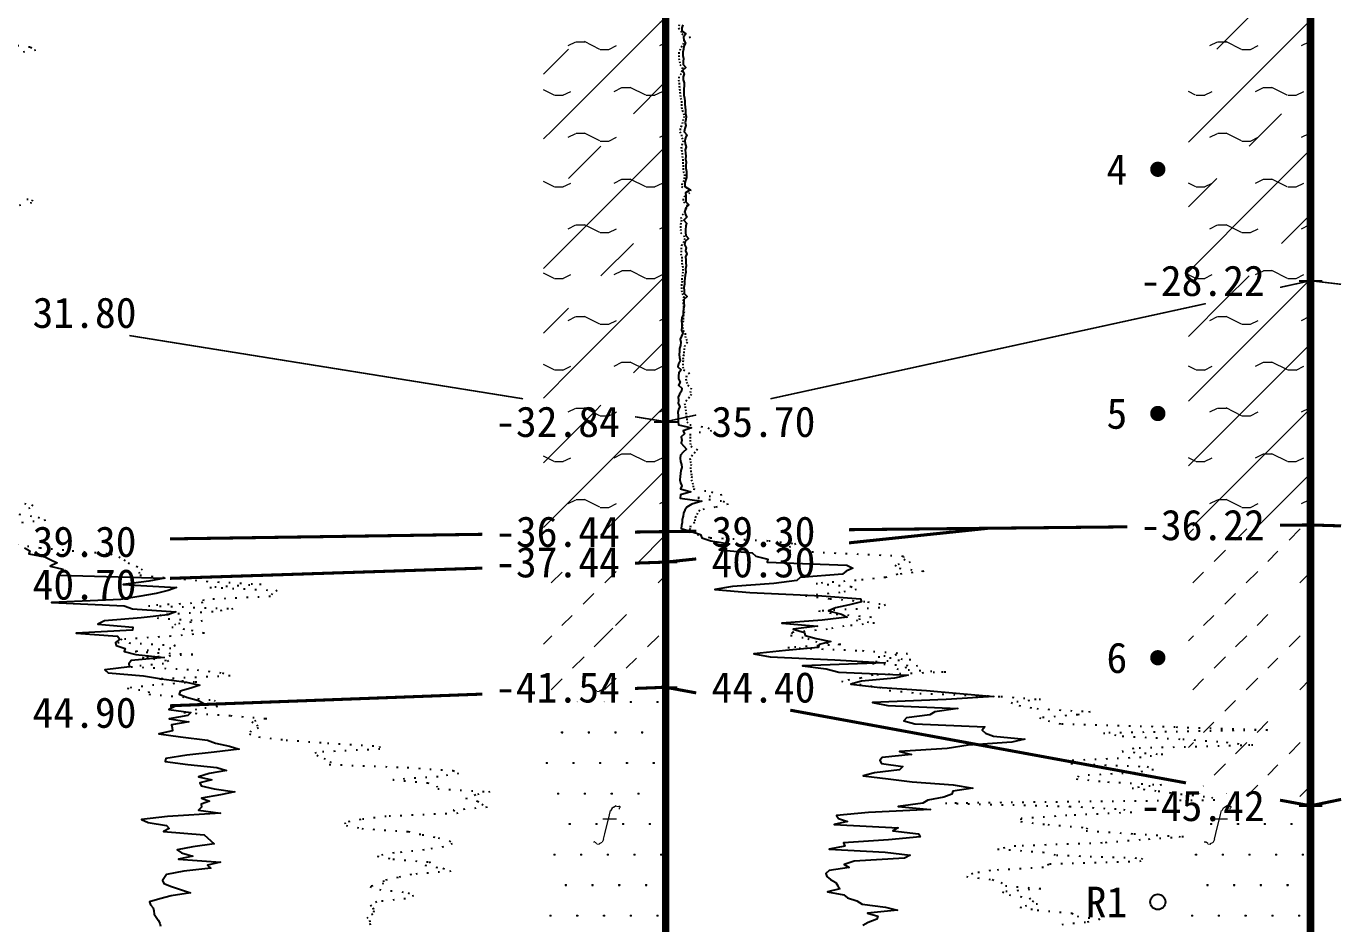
# Model space of a CAD drawing. Extents: x -37 to 3540, y -1485 to 297.
# Drawn here: x 1033.4 to 1119.5, y -480.5 to -421.7 of the extents above; entities that cross this region are included whole.
import ezdxf
from ezdxf.enums import TextEntityAlignment as Align

# ---------------------------------------------------------------- set-up
doc = ezdxf.new("R2010")
doc.units = 0
doc.linetypes.add('DOT', pattern=[6.35, 0, -6.35])
doc.layers.get('0').update_dxf_attribs({"linetype": 'CONTINUOUS'})
for name, color, linetype in [('CURVE', 200, 'CONTINUOUS'), ('HOLE', 41, 'CONTINUOUS'), ('SAMPLE', 1, 'CONTINUOUS'), ('STRATUM', 241, 'CONTINUOUS')]:
    doc.layers.add(name, color=color, linetype=linetype)
doc.layers.add('HATCH', color=7, linetype='CONTINUOUS', lineweight=13)
doc.styles.add('ST', font='')
doc.styles.get('ST').set_extended_font_data('SimSun')
pattern_1 = [(45, (851.434, -594), (-4.24264, 4.24264), [10, 0]), (45, (852.495, -597.182), (-2.12132, 6.36396), [3, -3]), (26.565, (852.508, -594.2536), (5.999823, 5.999812), [0.567, -12.849]), (0, (851.941, -594.2536), (0, 6), [0.567, -5.433]), (26.565, (849.8526, -594), (5.999823, 5.999812), [0.567, -12.849]), (0, (850.36, -593.7464), (0, 6), [0.567, -5.433]), (153.435, (851.941, -594.2536), (-5.999818, -5e-06), [1.134, -12.2826]), (26.565, (855.508, -591.2536), (5.999823, 5.999812), [0.567, -12.849]), (0, (854.941, -591.2536), (0, 6), [0.567, -5.433]), (26.565, (852.8526, -591), (5.999823, 5.999812), [0.567, -12.849]), (0, (853.36, -590.7464), (0, 6), [0.567, -5.433]), (153.435, (854.941, -591.2536), (-5.999818, -5e-06), [1.134, -12.2826])]
pattern_2 = [(45, (851.434, -594), (-2.12132, 2.12132), [10, 0]), (26.565, (852.508, -594.2536), (5.999823, 5.999812), [0.567, -12.849]), (0, (851.941, -594.2536), (0, 6), [0.567, -5.433]), (26.565, (849.8526, -594), (5.999823, 5.999812), [0.567, -12.849]), (0, (850.36, -593.7464), (0, 6), [0.567, -5.433]), (153.435, (851.941, -594.2536), (-5.999818, -5e-06), [1.134, -12.2826]), (26.565, (855.508, -591.2536), (5.999823, 5.999812), [0.567, -12.849]), (0, (854.941, -591.2536), (0, 6), [0.567, -5.433]), (26.565, (852.8526, -591), (5.999823, 5.999812), [0.567, -12.849]), (0, (853.36, -590.7464), (0, 6), [0.567, -5.433]), (153.435, (854.941, -591.2536), (-5.999818, -5e-06), [1.134, -12.2826])]
pattern_3 = [(45, (851.434, -594), (-6e-07, 6.99998), [0.9473, -8.9522]), (45, (852.834, -592.6), (-6e-07, 6.99998), [0.9869, -8.9126]), (45, (854.234, -591.2), (-6e-07, 6.99998), [1.06018, -8.83931]), (45, (855.634, -589.8), (-6e-07, 6.99998), [0.94918, -8.95032]), (45, (857.034, -588.4), (-6e-07, 6.99998), [1.0365, -8.863]), (45, (854.934, -594), (-6e-07, 6.99998), [1.01335, -8.88615]), (45, (856.334, -592.6), (-6e-07, 6.99998), [1.07896, -12.12037]), (45, (857.734, -591.2), (-6e-07, 6.99998), [0.99882, -8.90067]), (45, (852.134, -589.8), (-4e-07, 6.99998), [1.05533, -8.84416]), (45, (853.534, -588.4), (-4e-07, 6.99998), [1.0365, -8.863])]
pattern_4 = [(82.875, (850.5993, -595.206), (0.000369, 10.0001764), [0.0893, -80.5337]), (143.13, (850.7003, -595.2818), (-29.999964, 20.000054), [0.12627, -49.87373]), (172.875, (850.8775, -595.304), (-70.0002457, 9.9996603), [0.17857, -80.44443]), (206.565, (851.056, -595.2147), (-9.999705, -9.99969), [0.19954, -22.16046]), (243.435, (851.145, -595.0363), (9e-06, -9.999696), [0.19954, -22.16146]), (255.964, (851.2345, -594.679), (-0.0002, -9.999501), [0.36813, -40.86287]), (255.964, (851.5445, -593.439), (-0.0002, -9.999501), [1.27838, -39.95262]), (255.964, (851.613, -593.165), (-0.0002, -9.999501), [0.28235, -40.94865]), (216.87, (851.8032, -592.9108), (-9.999982, -10.000018), [0.12627, -49.87373]), (243.435, (851.702, -592.9865), (9e-06, -9.999696), [0.19954, -22.16146]), (206.565, (851.9817, -592.8215), (-9.999705, -9.99969), [0.19954, -22.16046]), (172.875, (852.1589, -592.8437), (-70.0002457, 9.9996603), [0.17857, -80.44443]), (143.13, (852.26, -592.9194), (-29.999964, 20.000054), [0.12627, -49.87373]), (82.875, (852.2488, -593.008), (0.000369, 10.0001764), [0.0893, -80.5337]), (0, (851.104, -593.66), (0, 10), [0.89286, -9.10714]), (0, (851.4589, -594), (1, 2), [0, -1.75]), (0, (851.4339, -593.975), (1, 2), [0, -1.75]), (0, (851.4339, -594), (1, 2), [0, -1.75]), (0, (851.4089, -594), (1, 2), [0, -1.75]), (0, (851.4339, -594.025), (1, 2), [0, -1.75])]

# ---------------------------------------------------------------- blocks, each defined once
blk = doc.blocks.new('SampleSoilUndisturbed')
at = {"const_width": 0.5}
blk.add_lwpolyline([(-0.25, 0, 1), (0.25, 0, 1)], format="xyb", close=True, dxfattribs=at)
blk = doc.blocks.new('SampleSoilDisturbed')
blk.add_circle((0, 0), 0.5)

msp = doc.modelspace()

# ---------------------------------------------------------------- hatches: boundary and pattern name
at = {"layer": 'HATCH'}
h = msp.add_hatch(dxfattribs=at)
h.set_pattern_fill('YNFNT', color=251, style=0)
h.set_pattern_definition(pattern_1)
h.paths.add_polyline_path([(1117.446, -413.002), (1109.446, -413.35), (1109.446, -440.152), (1117.446, -438.402)])
h.paths.add_polyline_path([(1105.376, -439.891), (1114.935, -439.891), (1114.935, -436.958), (1105.376, -436.958)], flags=9)
h.paths.add_polyline_path([(1105.379, -414.488), (1114.932, -414.488), (1114.932, -411.572), (1105.379, -411.572)], flags=9)
h = msp.add_hatch(dxfattribs=at)
h.set_pattern_fill('YNFNT', color=251, style=0)
h.set_pattern_definition(pattern_1)
h.paths.add_polyline_path([(1075.229, -414.838), (1067.229, -415.208), (1067.229, -446.352), (1075.229, -447.638)])
h.paths.add_polyline_path([(1063.159, -449.127), (1072.718, -449.127), (1072.718, -446.194), (1063.159, -446.194)], flags=9)
h.paths.add_polyline_path([(1063.159, -416.327), (1072.718, -416.327), (1072.718, -413.394), (1063.159, -413.394)], flags=9)
h = msp.add_hatch(dxfattribs=at)
h.set_pattern_fill('YNNT', color=251, style=0)
h.set_pattern_definition(pattern_2)
h.paths.add_polyline_path([(1117.446, -438.402), (1109.446, -440.152), (1109.446, -454.485), (1117.446, -454.402)])
h.paths.add_polyline_path([(1105.376, -455.891), (1114.935, -455.891), (1114.935, -452.958), (1105.376, -452.958)], flags=9)
h.paths.add_polyline_path([(1105.376, -439.891), (1114.935, -439.891), (1114.935, -436.958), (1105.376, -436.958)], flags=9)
h = msp.add_hatch(dxfattribs=at)
h.set_pattern_fill('YNNT', color=251, style=0)
h.set_pattern_definition(pattern_2)
h.paths.add_polyline_path([(1075.229, -447.638), (1067.229, -446.352), (1067.229, -454.956), (1075.229, -454.838)])
h.paths.add_polyline_path([(1063.159, -456.327), (1072.718, -456.327), (1072.718, -453.394), (1063.159, -453.394)], flags=9)
h.paths.add_polyline_path([(1063.159, -449.127), (1072.718, -449.127), (1072.718, -446.194), (1063.159, -446.194)], flags=9)
h = msp.add_hatch(dxfattribs=at)
h.set_pattern_fill('NZFT', color=52, style=0)
h.set_pattern_definition(pattern_3)
h.paths.add_polyline_path([(1117.446, -454.402), (1109.446, -454.485), (1109.446, -471.331), (1117.446, -472.802)])
h.paths.add_polyline_path([(1105.382, -474.285), (1114.929, -474.285), (1114.929, -471.386), (1105.382, -471.386)], flags=9)
h.paths.add_polyline_path([(1105.376, -455.891), (1114.935, -455.891), (1114.935, -452.958), (1105.376, -452.958)], flags=9)
h = msp.add_hatch(dxfattribs=at)
h.set_pattern_fill('FZNT', color=32, style=0)
h.set_pattern_definition([(45, (851.434, -594), (-4.24264, 4.24264), [10, 0]), (45, (852.495, -597.182), (-2.12132, 6.36396), [3, -3])])
h.paths.add_polyline_path([(1075.229, -454.838), (1067.229, -454.956), (1067.229, -457.1), (1075.229, -456.838)])
h.paths.add_polyline_path([(1063.159, -458.327), (1072.718, -458.327), (1072.718, -455.394), (1063.159, -455.394)], flags=9)
h.paths.add_polyline_path([(1063.159, -456.327), (1072.718, -456.327), (1072.718, -453.394), (1063.159, -453.394)], flags=9)
h = msp.add_hatch(dxfattribs=at)
h.set_pattern_fill('NZFT', color=52, style=0)
h.set_pattern_definition(pattern_3)
h.paths.add_polyline_path([(1075.229, -456.838), (1067.229, -457.1), (1067.229, -465.336), (1075.229, -465.038)])
h.paths.add_polyline_path([(1063.162, -466.524), (1072.715, -466.524), (1072.715, -463.608), (1063.162, -463.608)], flags=9)
h.paths.add_polyline_path([(1063.159, -458.327), (1072.718, -458.327), (1072.718, -455.394), (1063.159, -455.394)], flags=9)
h = msp.add_hatch(dxfattribs=at)
h.set_pattern_fill('FS', color=142, style=0)
h.set_pattern_definition(pattern_4)
h.paths.add_polyline_path([(1075.229, -465.038), (1067.229, -465.336), (1067.229, -490.236), (1075.229, -490.838)])
h.paths.add_polyline_path([(1063.165, -492.321), (1072.712, -492.321), (1072.712, -489.422), (1063.165, -489.422)], flags=9)
h.paths.add_polyline_path([(1063.162, -466.524), (1072.715, -466.524), (1072.715, -463.608), (1063.162, -463.608)], flags=9)
h = msp.add_hatch(dxfattribs=at)
h.set_pattern_fill('FS', color=142, style=0)
h.set_pattern_definition(pattern_4)
h.paths.add_polyline_path([(1117.446, -472.802), (1109.446, -471.331), (1109.446, -485.784), (1117.446, -484.602)])
h.paths.add_polyline_path([(1105.376, -486.091), (1114.935, -486.091), (1114.935, -483.158), (1105.376, -483.158)], flags=9)
h.paths.add_polyline_path([(1105.382, -474.285), (1114.929, -474.285), (1114.929, -471.386), (1105.382, -471.386)], flags=9)

# ---------------------------------------------------------------- linework, layer by layer
at = {"layer": 'CURVE', "color": 30, "linetype": 'Continuous'}
for points in [[(1076.359, -421.638), (1076.289, -421.838), (1076.279, -422.038), (1076.539, -422.238), (1076.399, -422.438), (1076.419, -422.638), (1076.519, -422.838), (1076.419, -423.038), (1076.389, -423.238), (1076.359, -423.438), (1076.359, -423.638), (1076.389, -423.838), (1076.369, -424.038), (1076.379, -424.238), (1076.559, -424.438), (1076.339, -424.638), (1076.439, -424.838), (1076.379, -425.038), (1076.379, -425.238), (1076.439, -425.438), (1076.449, -425.638), (1076.429, -425.838), (1076.429, -426.038), (1076.429, -426.238), (1076.469, -426.438), (1076.489, -426.638), (1076.489, -426.838), (1076.509, -427.038), (1076.529, -427.238), (1076.529, -427.438), (1076.579, -427.638), (1076.559, -427.838), (1076.499, -428.038), (1076.539, -428.238), (1076.489, -428.438), (1076.439, -428.638), (1076.609, -428.838), (1076.519, -429.038), (1076.479, -429.238), (1076.509, -429.438), (1076.579, -429.638), (1076.509, -429.838), (1076.529, -430.038), (1076.539, -430.238), (1076.519, -430.438), (1076.569, -430.638), (1076.559, -430.838), (1076.559, -431.038), (1076.589, -431.238), (1076.589, -431.438), (1076.589, -431.638), (1076.519, -431.838), (1076.489, -432.038), (1076.489, -432.238), (1076.839, -432.438), (1076.519, -432.638), (1076.559, -432.838), (1076.559, -433.038), (1076.549, -433.238), (1076.749, -433.438), (1076.539, -433.638), (1076.489, -433.838), (1076.499, -434.038), (1076.609, -434.238), (1076.429, -434.438), (1076.589, -434.638), (1076.539, -434.838), (1076.529, -435.038), (1076.529, -435.238), (1076.549, -435.438), (1076.719, -435.638), (1076.509, -435.838), (1076.459, -436.038), (1076.579, -436.238), (1076.529, -436.438), (1076.609, -436.638), (1076.529, -436.838), (1076.559, -437.038), (1076.559, -437.238), (1076.569, -437.438), (1076.519, -437.638), (1076.559, -437.838), (1076.499, -438.038), (1076.479, -438.238), (1076.459, -438.438), (1076.469, -438.638), (1076.419, -438.838), (1076.449, -439.038), (1076.439, -439.238), (1076.629, -439.438), (1076.429, -439.638), (1076.429, -439.838), (1076.449, -440.038), (1076.399, -440.238), (1076.369, -440.438), (1076.369, -440.638), (1076.289, -440.838), (1076.269, -441.038), (1076.279, -441.238), (1076.279, -441.438), (1076.259, -441.638), (1076.349, -441.838), (1076.269, -442.038), (1076.179, -442.238), (1076.219, -442.438), (1076.199, -442.638), (1076.139, -442.838), (1076.139, -443.038), (1076.119, -443.238), (1076.129, -443.438), (1076.189, -443.638), (1076.079, -443.838), (1076.029, -444.038), (1076.239, -444.238), (1076.099, -444.438), (1076.079, -444.638), (1076.059, -444.838), (1076.169, -445.038), (1076.079, -445.238), (1076.279, -445.438), (1076.259, -445.638), (1076.139, -445.838), (1076.049, -446.038), (1076.069, -446.238), (1076.049, -446.438), (1076.149, -446.638), (1076.069, -446.838), (1076.029, -447.038), (1076.049, -447.238), (1076.049, -447.438), (1076.039, -447.638), (1076.069, -447.838), (1076.929, -448.038), (1076.369, -448.238), (1076.459, -448.438), (1076.239, -448.638), (1076.279, -448.838), (1076.239, -449.038), (1076.429, -449.238), (1076.599, -449.438), (1076.369, -449.638), (1076.209, -449.838), (1076.169, -450.038), (1076.209, -450.238), (1076.269, -450.438), (1076.289, -450.638), (1076.229, -450.838), (1076.199, -451.038), (1076.169, -451.238), (1076.159, -451.438), (1076.199, -451.638), (1076.289, -451.838), (1076.209, -452.038), (1076.879, -452.238), (1076.199, -452.438), (1076.189, -452.638), (1077.599, -452.838), (1076.949, -453.038), (1076.609, -453.238), (1076.479, -453.438), (1076.399, -453.638), (1076.379, -453.838), (1076.319, -454.038), (1076.309, -454.238), (1076.259, -454.438), (1076.249, -454.638), (1076.909, -454.838), (1077.499, -455.038), (1077.589, -455.238), (1078.189, -455.438), (1079.399, -455.638), (1079.149, -455.838), (1078.739, -456.038), (1080.899, -456.238), (1081.139, -456.438), (1081.909, -456.638), (1081.879, -456.838), (1087.089, -457.038), (1087.479, -457.238), (1087.039, -457.438), (1086.809, -457.638), (1084.029, -457.838), (1083.819, -458.038), (1082.319, -458.238), (1079.609, -458.438), (1078.449, -458.638), (1080.739, -458.838), (1085.459, -459.038), (1087.979, -459.238), (1088.049, -459.438), (1087.259, -459.638), (1086.349, -459.838), (1085.899, -460.038), (1086.749, -460.238), (1087.119, -460.438), (1085.469, -460.638), (1082.829, -460.838), (1085.179, -461.038), (1083.579, -461.238), (1084.319, -461.438), (1084.369, -461.638), (1085.089, -461.838), (1086.049, -462.038), (1085.279, -462.238), (1085.219, -462.438), (1083.069, -462.638), (1081.009, -462.838), (1082.069, -463.038), (1086.299, -463.238), (1089.589, -463.438), (1084.189, -463.638), (1085.729, -463.838), (1086.569, -464.038), (1091.099, -464.238), (1090.219, -464.438), (1088.049, -464.638), (1087.349, -464.838), (1089.079, -465.038), (1092.309, -465.238), (1094.489, -465.438), (1096.709, -465.638), (1093.599, -465.838), (1088.779, -466.038), (1089.769, -466.238), (1094.359, -466.438), (1092.839, -466.638), (1092.519, -466.838), (1090.989, -467.038), (1090.829, -467.238), (1091.549, -467.438), (1096.119, -467.638), (1095.949, -467.838), (1096.169, -468.038), (1096.699, -468.238), (1098.749, -468.438), (1097.879, -468.638), (1095.039, -468.838), (1093.649, -469.038), (1090.529, -469.238), (1091.329, -469.438), (1089.409, -469.638), (1089.249, -469.838), (1089.359, -470.038), (1090.759, -470.238), (1090.529, -470.438), (1088.889, -470.638), (1088.149, -470.838), (1089.789, -471.038), (1091.359, -471.238), (1094.049, -471.438), (1095.339, -471.638), (1094.029, -471.838), (1093.969, -472.038), (1093.439, -472.238), (1092.399, -472.438), (1092.059, -472.638), (1090.449, -472.838), (1092.569, -473.038), (1088.509, -473.238), (1086.419, -473.438), (1086.539, -473.638), (1087.129, -473.838), (1086.269, -474.038), (1090.459, -474.238), (1090.099, -474.438), (1091.769, -474.638), (1091.899, -474.838), (1089.809, -475.038), (1086.869, -475.238), (1086.949, -475.438), (1085.929, -475.638), (1089.589, -475.838), (1091.229, -476.038), (1090.869, -476.238), (1087.559, -476.438), (1086.909, -476.638), (1087.239, -476.838), (1085.939, -477.038), (1085.709, -477.238), (1085.779, -477.438), (1086.029, -477.638), (1086.359, -477.838), (1086.489, -478.038), (1086.639, -478.238), (1085.829, -478.438), (1086.889, -478.638), (1087.129, -478.838), (1087.739, -479.038), (1088.089, -479.238), (1089.609, -479.438), (1090.399, -479.638), (1088.449, -479.838), (1089.109, -480.038), (1089.059, -480.238), (1088.489, -480.438), (1088.139, -480.638)], [(1033.248, -455.894), (1033.598, -456.094), (1033.538, -456.294), (1034.588, -456.494), (1034.978, -456.694), (1035.388, -456.894), (1034.948, -457.094), (1035.758, -457.294), (1035.578, -457.494), (1035.548, -457.694), (1042.438, -457.894), (1041.408, -458.094), (1039.718, -458.294), (1043.198, -458.494), (1042.668, -458.694), (1041.888, -458.894), (1040.738, -459.094), (1039.558, -459.294), (1035.018, -459.494), (1039.778, -459.694), (1040.328, -459.894), (1043.168, -460.094), (1042.648, -460.294), (1040.898, -460.494), (1038.498, -460.694), (1038.068, -460.894), (1040.348, -461.094), (1040.318, -461.294), (1036.638, -461.494), (1039.338, -461.694), (1039.498, -461.894), (1039.218, -462.094), (1039.258, -462.294), (1039.838, -462.494), (1039.778, -462.694), (1040.538, -462.894), (1042.408, -463.094), (1040.238, -463.294), (1040.098, -463.494), (1040.138, -463.694), (1038.508, -463.894), (1038.738, -464.094), (1041.058, -464.294), (1042.218, -464.494), (1043.858, -464.694), (1044.728, -464.894), (1044.138, -465.094), (1043.458, -465.294), (1043.378, -465.494), (1043.868, -465.694), (1044.658, -465.894), (1045.008, -466.094), (1043.108, -466.294), (1042.698, -466.494), (1044.138, -466.694), (1043.958, -466.894), (1042.728, -467.094), (1044.008, -467.294), (1042.878, -467.494), (1042.928, -467.694), (1042.948, -467.894), (1042.058, -468.094), (1043.468, -468.294), (1045.228, -468.494), (1045.768, -468.694), (1046.678, -468.894), (1047.318, -469.094), (1045.668, -469.294), (1043.878, -469.494), (1042.508, -469.694), (1042.468, -469.894), (1043.958, -470.094), (1045.848, -470.294), (1046.478, -470.494), (1045.348, -470.694), (1044.648, -470.894), (1045.528, -471.094), (1044.738, -471.294), (1044.828, -471.494), (1045.678, -471.694), (1047.028, -471.894), (1046.088, -472.094), (1044.838, -472.294), (1045.358, -472.494), (1044.818, -472.694), (1044.848, -472.894), (1044.648, -473.094), (1046.088, -473.294), (1042.628, -473.494), (1040.928, -473.694), (1041.358, -473.894), (1042.558, -474.094), (1042.718, -474.294), (1042.358, -474.494), (1045.018, -474.694), (1045.228, -474.894), (1045.448, -475.094), (1045.678, -475.294), (1044.288, -475.494), (1043.248, -475.694), (1043.528, -475.894), (1044.278, -476.094), (1043.348, -476.294), (1046.088, -476.494), (1045.228, -476.694), (1045.448, -476.894), (1043.688, -477.094), (1042.558, -477.294), (1042.428, -477.494), (1042.298, -477.694), (1042.388, -477.894), (1042.888, -478.094), (1043.468, -478.294), (1044.128, -478.494), (1042.858, -478.694), (1042.108, -478.894), (1041.448, -479.094), (1041.508, -479.294), (1041.678, -479.494), (1041.718, -479.694), (1041.738, -479.894), (1041.878, -480.094), (1041.998, -480.294), (1042.118, -480.494), (1042.158, -480.694)]]:
    msp.add_lwpolyline(points, dxfattribs=at)
at = {"layer": 'CURVE', "color": 100, "linetype": 'DOT', "ltscale": 0.1}
for points in [[(1076.109, -421.638), (1076.059, -421.838), (1076.239, -422.038), (1076.289, -422.238), (1076.849, -422.438), (1076.449, -422.638), (1076.399, -422.838), (1076.299, -423.038), (1076.189, -423.238), (1076.099, -423.438), (1076.099, -423.638), (1076.099, -423.838), (1076.139, -424.038), (1076.159, -424.238), (1076.339, -424.438), (1076.299, -424.638), (1076.239, -424.838), (1076.099, -425.038), (1076.069, -425.238), (1076.109, -425.438), (1076.119, -425.638), (1076.139, -425.838), (1076.159, -426.038), (1076.189, -426.238), (1076.209, -426.438), (1076.259, -426.638), (1076.269, -426.838), (1076.259, -427.038), (1076.319, -427.238), (1076.389, -427.438), (1076.449, -427.638), (1076.379, -427.838), (1076.339, -428.038), (1076.259, -428.238), (1076.189, -428.438), (1076.149, -428.638), (1076.259, -428.838), (1076.289, -429.038), (1076.379, -429.238), (1076.309, -429.438), (1076.249, -429.638), (1076.269, -429.838), (1076.299, -430.038), (1076.309, -430.238), (1076.349, -430.438), (1076.349, -430.638), (1076.379, -430.838), (1076.369, -431.038), (1076.379, -431.238), (1076.469, -431.438), (1076.449, -431.638), (1076.419, -431.838), (1076.299, -432.038), (1076.259, -432.238), (1076.849, -432.438), (1076.799, -432.638), (1076.479, -432.838), (1076.379, -433.038), (1076.389, -433.238), (1076.639, -433.438), (1076.579, -433.638), (1076.489, -433.838), (1076.379, -434.038), (1076.229, -434.238), (1076.269, -434.438), (1076.219, -434.638), (1076.199, -434.838), (1076.219, -435.038), (1076.199, -435.238), (1076.419, -435.438), (1076.479, -435.638), (1076.419, -435.838), (1076.289, -436.038), (1076.239, -436.238), (1076.249, -436.438), (1076.219, -436.638), (1076.279, -436.838), (1076.279, -437.038), (1076.289, -437.238), (1076.339, -437.438), (1076.349, -437.638), (1076.349, -437.838), (1076.329, -438.038), (1076.289, -438.238), (1076.299, -438.438), (1076.269, -438.638), (1076.259, -438.838), (1076.259, -439.038), (1076.299, -439.238), (1076.419, -439.438), (1076.389, -439.638), (1076.369, -439.838), (1076.389, -440.038), (1076.399, -440.238), (1076.449, -440.438), (1076.389, -440.638), (1076.379, -440.838), (1076.369, -441.038), (1076.319, -441.238), (1076.329, -441.438), (1076.379, -441.638), (1076.499, -441.838), (1076.499, -442.038), (1076.569, -442.238), (1076.659, -442.438), (1076.489, -442.638), (1076.449, -442.838), (1076.419, -443.038), (1076.409, -443.238), (1076.359, -443.438), (1076.369, -443.638), (1076.349, -443.838), (1076.349, -444.038), (1076.399, -444.238), (1076.779, -444.438), (1076.589, -444.638), (1076.559, -444.838), (1076.589, -445.038), (1076.669, -445.238), (1076.899, -445.438), (1076.839, -445.638), (1076.889, -445.838), (1076.789, -446.038), (1076.609, -446.238), (1076.469, -446.438), (1076.499, -446.638), (1076.519, -446.838), (1076.559, -447.038), (1076.579, -447.238), (1076.609, -447.438), (1076.619, -447.638), (1076.809, -447.838), (1077.989, -448.038), (1078.239, -448.238), (1076.829, -448.438), (1076.829, -448.638), (1076.829, -448.838), (1076.839, -449.038), (1076.879, -449.238), (1077.319, -449.438), (1077.159, -449.638), (1076.979, -449.838), (1076.819, -450.038), (1076.839, -450.238), (1076.899, -450.438), (1076.849, -450.638), (1076.879, -450.838), (1076.889, -451.038), (1076.939, -451.238), (1076.899, -451.438), (1076.979, -451.638), (1077.019, -451.838), (1077.039, -452.038), (1078.219, -452.238), (1078.899, -452.438), (1077.329, -452.638), (1078.999, -452.838), (1079.319, -453.038), (1078.479, -453.238), (1077.459, -453.438), (1077.309, -453.638), (1077.199, -453.838), (1077.139, -454.038), (1077.139, -454.238), (1076.839, -454.438), (1076.859, -454.638), (1076.709, -454.838), (1077.299, -455.038), (1078.149, -455.238), (1081.979, -455.438), (1083.749, -455.638), (1083.409, -455.838), (1082.599, -456.038), (1086.269, -456.238), (1090.779, -456.438), (1090.809, -456.638), (1091.239, -456.838), (1090.229, -457.038), (1090.519, -457.238), (1092.139, -457.438), (1090.419, -457.638), (1089.609, -457.838), (1087.699, -458.038), (1085.079, -458.238), (1087.349, -458.438), (1087.709, -458.638), (1086.639, -458.838), (1084.379, -459.038), (1085.979, -459.238), (1088.449, -459.438), (1089.609, -459.638), (1089.249, -459.838), (1085.239, -460.038), (1086.389, -460.238), (1088.679, -460.438), (1087.689, -460.638), (1088.899, -460.838), (1086.899, -461.038), (1085.809, -461.238), (1083.519, -461.438), (1083.409, -461.638), (1084.539, -461.838), (1085.029, -462.038), (1086.689, -462.238), (1083.229, -462.438), (1088.099, -462.638), (1091.069, -462.838), (1089.149, -463.038), (1091.269, -463.238), (1088.039, -463.438), (1091.719, -463.638), (1090.359, -463.838), (1093.569, -464.038), (1088.789, -464.238), (1087.989, -464.438), (1086.729, -464.638), (1087.909, -464.838), (1089.229, -465.038), (1089.869, -465.238), (1091.859, -465.438), (1097.179, -465.638), (1099.769, -465.838), (1097.839, -466.038), (1098.349, -466.238), (1099.519, -466.438), (1103.009, -466.638), (1102.199, -466.838), (1099.699, -467.038), (1100.259, -467.238), (1101.139, -467.438), (1108.639, -467.638), (1114.619, -467.838), (1103.879, -468.038), (1105.119, -468.238), (1109.079, -468.438), (1111.919, -468.638), (1113.669, -468.838), (1105.869, -469.038), (1105.109, -469.238), (1107.769, -469.438), (1106.349, -469.638), (1101.829, -469.838), (1101.759, -470.038), (1106.749, -470.238), (1107.159, -470.438), (1105.919, -470.638), (1102.259, -470.838), (1102.109, -471.038), (1104.159, -471.238), (1107.679, -471.438), (1105.759, -471.638), (1107.469, -471.838), (1108.949, -472.038), (1110.949, -472.238), (1111.169, -472.438), (1093.539, -472.638), (1101.679, -472.838), (1105.189, -473.038), (1105.739, -473.238), (1101.499, -473.438), (1098.509, -473.638), (1098.459, -473.838), (1100.239, -474.038), (1102.819, -474.238), (1102.749, -474.438), (1105.879, -474.638), (1109.119, -474.838), (1106.299, -475.038), (1103.799, -475.238), (1098.149, -475.438), (1096.959, -475.638), (1099.919, -475.838), (1100.809, -476.038), (1106.429, -476.238), (1106.339, -476.438), (1100.309, -476.638), (1099.959, -476.838), (1096.489, -477.038), (1095.329, -477.238), (1094.919, -477.438), (1096.609, -477.638), (1097.169, -477.838), (1097.469, -478.038), (1099.789, -478.238), (1097.279, -478.438), (1097.709, -478.638), (1099.039, -478.838), (1099.219, -479.038), (1099.579, -479.238), (1098.419, -479.438), (1099.549, -479.638), (1101.819, -479.838), (1102.159, -480.038), (1103.639, -480.238), (1102.719, -480.438), (1100.709, -480.638)], [(1032.068, -422.894), (1033.658, -423.094), (1033.988, -423.294), (1032.788, -423.494)], [(1031.948, -432.894), (1033.778, -433.094), (1033.718, -433.294), (1032.858, -433.494)], [(1032.528, -452.894), (1033.798, -453.094), (1033.608, -453.294), (1033.028, -453.494)], [(1032.898, -453.694), (1034.158, -453.894), (1034.628, -454.094), (1032.758, -454.294)], [(1032.718, -455.694), (1034.268, -455.894), (1036.378, -456.094), (1038.908, -456.294), (1039.428, -456.494), (1039.758, -456.694), (1040.038, -456.894), (1040.578, -457.094), (1040.968, -457.294), (1040.748, -457.494), (1040.818, -457.694), (1042.958, -457.894), (1045.158, -458.094), (1048.748, -458.294), (1045.398, -458.494), (1049.808, -458.694), (1049.468, -458.894), (1049.358, -459.094), (1044.978, -459.294), (1044.928, -459.494), (1041.368, -459.694), (1046.898, -459.894), (1045.598, -460.094), (1042.178, -460.294), (1041.938, -460.494), (1044.898, -460.694), (1043.148, -460.894), (1042.898, -461.094), (1044.178, -461.294), (1045.048, -461.494), (1042.828, -461.694), (1039.638, -461.894), (1039.358, -462.094), (1043.118, -462.294), (1042.848, -462.494), (1040.498, -462.694), (1044.278, -462.894), (1040.968, -463.094), (1042.678, -463.294), (1042.368, -463.494), (1040.218, -463.694), (1044.558, -463.894), (1046.218, -464.094), (1046.718, -464.294), (1042.098, -464.494), (1044.538, -464.694), (1041.728, -464.894), (1039.988, -465.094), (1041.378, -465.294), (1041.398, -465.494), (1043.858, -465.694), (1045.668, -465.894), (1045.948, -466.094), (1045.888, -466.294), (1044.528, -466.494), (1043.698, -466.694), (1046.738, -466.894), (1049.128, -467.094), (1048.138, -467.294), (1048.458, -467.494), (1048.578, -467.694), (1048.068, -467.894), (1047.988, -468.094), (1048.578, -468.294), (1050.378, -468.494), (1053.088, -468.694), (1056.498, -468.894), (1056.528, -469.094), (1052.288, -469.294), (1052.388, -469.494), (1052.858, -469.694), (1053.308, -469.894), (1053.208, -470.094), (1058.318, -470.294), (1061.308, -470.494), (1061.678, -470.694), (1060.338, -470.894), (1057.368, -471.094), (1059.638, -471.294), (1060.258, -471.494), (1060.308, -471.694), (1063.728, -471.894), (1062.798, -472.094), (1062.128, -472.294), (1062.918, -472.494), (1063.198, -472.694), (1063.538, -472.894), (1061.328, -473.094), (1061.628, -473.294), (1056.938, -473.494), (1055.268, -473.694), (1054.218, -473.894), (1054.308, -474.094), (1055.338, -474.294), (1058.378, -474.494), (1059.298, -474.694), (1060.338, -474.894), (1061.078, -475.094), (1061.258, -475.294), (1060.678, -475.494), (1059.418, -475.694), (1057.448, -475.894), (1056.348, -476.094), (1057.378, -476.294), (1059.838, -476.494), (1059.468, -476.694), (1060.648, -476.894), (1061.168, -477.094), (1058.588, -477.294), (1057.708, -477.494), (1056.768, -477.694), (1056.768, -477.894), (1055.878, -478.094), (1056.488, -478.294), (1058.378, -478.494), (1058.718, -478.694), (1058.198, -478.894), (1056.318, -479.094), (1055.898, -479.294), (1056.068, -479.494), (1056.128, -479.694), (1056.058, -479.894), (1055.658, -480.094), (1055.848, -480.294), (1055.868, -480.494), (1055.908, -480.694)]]:
    msp.add_lwpolyline(points, dxfattribs=at)
at = {"layer": 'HOLE', "linetype": 'Continuous', "const_width": 0.5}
for points in [[(1075.229, -376.238), (1075.229, -524.939)], [(1117.446, -377.402), (1117.446, -527.402)]]:
    msp.add_lwpolyline(points, dxfattribs=at)
at = {"layer": 'HOLE', "linetype": 'Continuous'}
for points in [[(1116.696, -438.402), (1118.196, -438.402)], [(1074.479, -447.638), (1075.979, -447.638)], [(1074.479, -454.838), (1075.979, -454.838)], [(1116.696, -454.402), (1118.196, -454.402)], [(1074.479, -456.838), (1075.979, -456.838)], [(1074.479, -465.038), (1075.979, -465.038)], [(1116.696, -472.802), (1118.196, -472.802)]]:
    msp.add_lwpolyline(points, dxfattribs=at)
at = {"layer": 'STRATUM', "linetype": 'Continuous'}
for points, const_width in [([(1115.446, -438.84), (1117.446, -438.402), (1119.446, -438.638)], 0.1), ([(1082.085, -446.138), (1096.337, -443.02), (1110.59, -439.902)], 0.1), ([(1040.119, -441.994), (1053.008, -444.066), (1065.898, -446.138)], 0.1), ([(1073.229, -447.316), (1075.229, -447.638), (1077.229, -447.2)], 0.1), ([(1042.788, -455.317), (1053.008, -455.166), (1063.229, -455.015)], 0.2), ([(1073.229, -454.868), (1075.229, -454.838), (1077.229, -454.817)], 0.2), ([(1087.229, -454.714), (1096.337, -454.62), (1105.446, -454.526)], 0.2), ([(1087.229, -455.577), (1096.337, -454.62)], 0.2), ([(1115.446, -454.423), (1117.446, -454.402), (1119.446, -454.465)], 0.2), ([(1073.229, -456.904), (1075.229, -456.838), (1077.229, -456.628)], 0.2), ([(1042.788, -457.901), (1053.008, -457.566), (1063.229, -457.231)], 0.2), ([(1073.229, -465.113), (1075.229, -465.038), (1077.229, -465.406)], 0.2), ([(1042.788, -466.247), (1053.008, -465.866), (1063.229, -465.485)], 0.2), ([(1083.385, -466.538), (1096.337, -468.92), (1109.29, -471.302)], 0.2), ([(1115.446, -472.434), (1117.446, -472.802), (1119.446, -472.384)], 0.2)]:
    msp.add_lwpolyline(points, dxfattribs=dict(at, const_width=const_width))

# ---------------------------------------------------------------- block references
at = {"layer": 'SAMPLE'}
for name, p in [('SampleSoilUndisturbed', (1107.446, -431.102)), ('SampleSoilUndisturbed', (1107.446, -447.102)), ('SampleSoilUndisturbed', (1107.446, -463.102)), ('SampleSoilDisturbed', (1107.446, -479.102))]:
    msp.add_blockref(name, p, dxfattribs=at)

# ---------------------------------------------------------------- texts
at = {"layer": 'HOLE', "style": 'ST'}
for s, p in [('-28.22', (1114.446, -438.402)), ('-32.84', (1072.229, -447.638)), ('-36.44', (1072.229, -454.838)), ('-36.22', (1114.446, -454.402)), ('-37.44', (1072.229, -456.838)), ('-41.54', (1072.229, -465.038)), ('-45.42', (1114.446, -472.802))]:
    msp.add_text(s, height=2, dxfattribs=at).set_placement(p, align=Align.MIDDLE_RIGHT)
for s, p in [('31.80', (1033.788, -440.494)), ('35.70', (1078.229, -447.638)), ('39.30', (1078.229, -454.838)), ('39.30', (1033.788, -455.494)), ('40.30', (1078.229, -456.838)), ('40.70', (1033.788, -458.294)), ('44.40', (1078.229, -465.038)), ('44.90', (1033.788, -466.694))]:
    msp.add_text(s, height=2, dxfattribs=at).set_placement(p, align=Align.MIDDLE_LEFT)
at = {"layer": 'SAMPLE', "style": 'ST'}
for s, p in [('4', (1105.446, -431.102)), ('5', (1105.446, -447.102)), ('6', (1105.446, -463.102)), ('R1', (1105.446, -479.102))]:
    msp.add_text(s, height=2, dxfattribs=at).set_placement(p, align=Align.MIDDLE_RIGHT)

doc.saveas('drawing.dxf')
